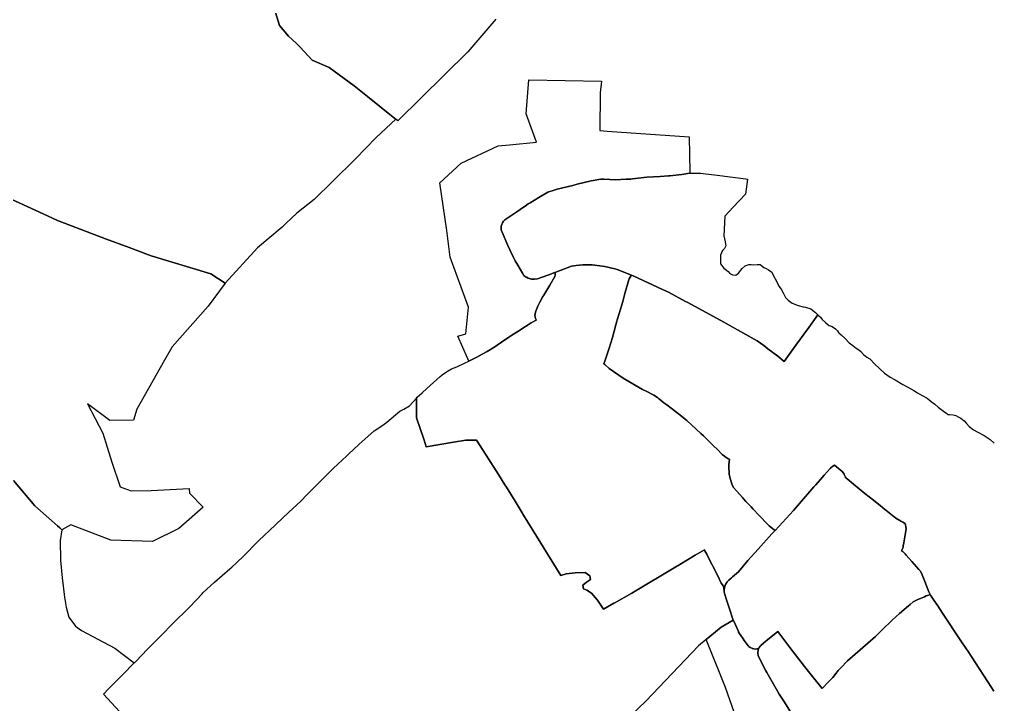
# Model space of a CAD drawing. Header units: inches. Extents: x 280195 to 293923, y 9098893 to 9120289.
# Drawn here: x 287875 to 289021, y 9116003 to 9116811 of the extents above; entities that cross this region are included whole.
import ezdxf

# ---------------------------------------------------------------- set-up
doc = ezdxf.new("R2010")
doc.units = ezdxf.units.IN
doc.header["$MEASUREMENT"] = 0
doc.layers.add('CIS', color=7, linetype='Continuous')

msp = doc.modelspace()

# ---------------------------------------------------------------- linework, layer by layer
at = {"layer": 'CIS'}
for points in [[(288177.2933, 9116818.7307), (288182.1617, 9116803.4906), (288192.745, 9116791.0023), (288201.8933, 9116782.1399), (288206.2917, 9116777.8788), (288220.6851, 9116762.6389), (288240.7935, 9116753.9605), (288270.0035, 9116732.1588), (288285.8145, 9116719.5833), (288318.226, 9116693.8042), (288319.3356, 9116692.9217), (288296.118, 9116671.2781), (288271.5117, 9116646.2749), (288244.5241, 9116619.2874), (288223.0928, 9116598.2529), (288202.4553, 9116581.981), (288189.9775, 9116570.354), (288184.9928, 9116565.7091), (288156.0208, 9116541.1028), (288117.9537, 9116499.5687), (288101.0204, 9116510.6812), (288030.6411, 9116531.8479), (288027.3145, 9116533.0873), (288004.5705, 9116541.5605), (287976.666, 9116551.9563), (287920.0451, 9116573.6522), (287903.2473, 9116581.2758), (287851.2533, 9116604.8732)], [(288437.2286, 9116810.8469), (288404.2447, 9116772.3369), (288321.5568, 9116691.155), (288319.3356, 9116692.9217), (288318.226, 9116693.8042), (288285.8145, 9116719.5833), (288270.0035, 9116732.1588), (288240.7935, 9116753.9605), (288220.6851, 9116762.6389), (288206.2917, 9116777.8788), (288201.8933, 9116782.1399), (288192.745, 9116791.0023), (288182.1617, 9116803.4906), (288177.2933, 9116818.7307)], [(287851.2533, 9116604.8732), (287903.2473, 9116581.2758), (287903.2473, 9116581.2758), (287920.0451, 9116573.6522), (287976.666, 9116551.9563), (288004.5705, 9116541.5605), (288027.3145, 9116533.0873), (288030.6411, 9116531.8479), (288101.0204, 9116510.6812), (288117.9537, 9116499.5687), (288097.8454, 9116472.5811), (288055.512, 9116424.4269), (288046.5062, 9116408.5813), (288013.7078, 9116350.8725), (288009.5782, 9116337.8409), (287981.6693, 9116337.5506), (287955.5417, 9116357.3944), (287973.7318, 9116322.6678), (287978.7701, 9116306.2934), (287984.3152, 9116288.2719), (287993.9063, 9116259.1676), (288007.1355, 9116254.5374), (288030.5353, 9116255.0932), (288075.5966, 9116257.514), (288075.9274, 9116251.8916), (288092.1331, 9116235.3551), (288075.5966, 9116220.803), (288063.3437, 9116210.114), (288032.1229, 9116194.7681), (287983.1748, 9116196.6202), (287935.8143, 9116214.3473), (287925.2309, 9116208.791), (287922.9228, 9116210.8321), (287920.1202, 9116213.3105), (287893.2163, 9116237.1015), (287868.0808, 9116266.9995)], [(289025.0243, 9116018.3488), (289017.8976, 9116029.2807), (289007.6204, 9116045.0451), (288994.567, 9116065.3116), (288992.0375, 9116069.0061), (288985.9849, 9116077.8462), (288964.4871, 9116110.5147), (288958.6886, 9116119.1135), (288956.7811, 9116121.9422), (288953.4688, 9116126.8541), (288951.151, 9116130.2867), (288950.3203, 9116131.713), (288949.9205, 9116132.5218), (288949.5969, 9116133.1764), (288948.4169, 9116135.5633), (288947.6337, 9116137.4912), (288943.7036, 9116147.8699), (288939.7735, 9116157.6174), (288937.935, 9116160.2586), (288936.5339, 9116161.9305), (288928.2527, 9116171.1171), (288921.5155, 9116178.6907), (288920.2611, 9116180.3404), (288917.761, 9116182.5551), (288916.2709, 9116183.4511), (288916.5718, 9116184.1913), (288917.7971, 9116188.4979), (288917.9783, 9116189.61), (288918.6702, 9116193.5015), (288921.1414, 9116207.4013), (288921.2582, 9116207.9831), (288921.4493, 9116210.1681), (288921.2582, 9116212.3531), (288920.6905, 9116214.4716), (288919.7636, 9116216.4595), (288919.6983, 9116216.5713), (288917.6083, 9116217.7887), (288915.1164, 9116219.0579), (288913.9502, 9116219.6327), (288909.1846, 9116222.5411), (288908.8616, 9116222.7747), (288907.2398, 9116224.0288), (288893.6976, 9116235.0934), (288893.1961, 9116235.5033), (288891.2826, 9116236.9985), (288882.9102, 9116243.5411), (288872.7753, 9116251.4609), (288859.1777, 9116262.3142), (288851.7984, 9116268.6935), (288851.2347, 9116269.0719), (288849.7268, 9116270.7259), (288849.7241, 9116270.7304), (288848.9832, 9116272.509), (288848.8255, 9116273.0845), (288848.4485, 9116273.8673), (288848.3142, 9116274.1461), (288847.6077, 9116275.6132), (288845.9387, 9116277.4727), (288836.9973, 9116285.0997), (288835.0776, 9116283.6064), (288832.1695, 9116281.3443), (288831.6978, 9116280.8136), (288824.872, 9116273.1334), (288820.4468, 9116268.1542), (288814.8376, 9116261.8427), (288812.4555, 9116259.1626), (288800.4729, 9116245.3867), (288788.4727, 9116231.591), (288766.7884, 9116207.9902), (288764.1931, 9116209.6904), (288759.9519, 9116213.2199), (288758.8316, 9116214.3464), (288747.6355, 9116226.0878), (288741.0747, 9116232.9681), (288738.5658, 9116235.5993), (288732.2815, 9116242.1897), (288729.5346, 9116245.2602), (288728.209, 9116246.7418), (288721.6134, 9116254.1144), (288717.237, 9116259.0063), (288715.6672, 9116262.7295), (288713.6779, 9116269.1136), (288712.7545, 9116274.1527), (288712.4726, 9116275.6908), (288712.0688, 9116282.3654), (288712.1411, 9116285.1925), (288712.5029, 9116288.7875), (288713.0962, 9116291.8395), (288711.5372, 9116292.5666), (288707.4771, 9116295.0665), (288706.9893, 9116295.4822), (288704.5269, 9116297.5809), (288698.7305, 9116303.2559), (288694.09, 9116307.7993), (288687.3854, 9116314.4553), (288686.1469, 9116315.6849), (288685.7129, 9116316.1157), (288682.3537, 9116319.4506), (288679.2292, 9116322.307), (288662.534, 9116337.5697), (288660.7603, 9116339.1641), (288654.2841, 9116344.4536), (288639.006, 9116356.0212), (288635.7293, 9116358.5021), (288630.3528, 9116362.5728), (288629.1408, 9116363.6338), (288627.9625, 9116364.5738), (288623.5753, 9116367.4149), (288622.9732, 9116367.7346), (288614.7013, 9116372.0209), (288610.277, 9116374.3135), (288589.5613, 9116386.2521), (288587.6109, 9116387.3762), (288571.0594, 9116398.7534), (288565.7335, 9116403.523), (288564.6824, 9116404.5987), (288566.0715, 9116407.6596), (288566.5007, 9116408.9012), (288570.9739, 9116423.026), (288575.0117, 9116435.3432), (288578.9798, 9116450.3225), (288579.7134, 9116453.0916), (288579.8428, 9116453.5802), (288580.9887, 9116457.4065), (288584.7645, 9116470.0146), (288586.9631, 9116477.8496), (288589.6353, 9116487.3725), (288593.6635, 9116502.4509), (288594.6484, 9116504.7834), (288597.0145, 9116508.7434), (288597.3148, 9116509.1484), (288599.4792, 9116508.3009), (288634.1187, 9116492.1852), (288640.943, 9116489.0102), (288661.2062, 9116478.0436), (288663.0059, 9116477.0695), (288702.8468, 9116455.5072), (288712.7267, 9116450.16), (288742.2323, 9116433.3932), (288745.6493, 9116431.3712), (288753.5935, 9116426.0018), (288758.4275, 9116422.2192), (288769.9745, 9116413.2681), (288769.9745, 9116413.2681), (288777.7025, 9116407.2773), (288791.4661, 9116426.3938), (288806.4804, 9116447.2472), (288817.2041, 9116462.1414), (288820.3225, 9116459.3899), (288822.408, 9116456.6911), (288826.2722, 9116453.2561), (288829.2875, 9116450.3467), (288829.7685, 9116449.8826), (288829.9185, 9116449.7656), (288830.7576, 9116449.6522), (288834.1922, 9116448.4501), (288837.9703, 9116445.5306), (288840.5463, 9116443.4699), (288841.682, 9116441.4606), (288842.0975, 9116441.1113), (288844.7349, 9116438.4737), (288849.5193, 9116434.3641), (288854.181, 9116429.2117), (288858.6586, 9116425.8995), (288862.4616, 9116422.8939), (288865.6511, 9116421.1151), (288868.166, 9116419.0297), (288871.2942, 9116415.5947), (288875.2198, 9116412.2825), (288878.5321, 9116410.3809), (288884.4205, 9116404.0019), (288889.9409, 9116398.9722), (288890.4623, 9116398.4827), (288895.952, 9116393.3291), (288902.5152, 9116388.7901), (288908.3423, 9116385.5392), (288917.543, 9116379.9574), (288923.5541, 9116376.8905), (288930.3626, 9116373.1489), (288934.9016, 9116370.2659), (288940.4834, 9116367.1378), (288946.2491, 9116363.7642), (288950.8494, 9116360.084), (288955.5111, 9116356.8944), (288959.0687, 9116353.3981), (288965.3865, 9116348.5524), (288969.3176, 9116345.7961), (288970.7229, 9116344.8109), (288972.8084, 9116344.5042), (288976.7953, 9116344.4428), (288979.9235, 9116343.5227), (288982.8678, 9116341.9281), (288985.996, 9116340.1492), (288989.8603, 9116337.2663), (288992.7431, 9116334.0767), (288995.7487, 9116330.3351), (289001.0851, 9116326.4708), (289006.1761, 9116323.7107), (289013.7208, 9116319.9077), (289018.263, 9116316.634), (289020.5292, 9116315.0007), (289025.3135, 9116310.7683)], [(287993.367, 9115994.3119), (287974.24, 9116015.0276), (287980.8113, 9116021.6801), (287997.1282, 9116038.1407), (288010.5386, 9116051.6058), (288011.2416, 9116052.3116), (288020.6826, 9116061.9976), (288024.868, 9116066.2917), (288043.9135, 9116085.5658), (288054.4065, 9116096.4876), (288076.0915, 9116117.6685), (288090.738, 9116133.2504), (288091.7273, 9116134.1815), (288105.2779, 9116146.9341), (288123.4249, 9116162.7441), (288125.7539, 9116164.7732), (288138.6098, 9116176.9773), (288157.7013, 9116196.1271), (288176.9685, 9116214.2168), (288177.7685, 9116214.9679), (288192.9249, 9116229.4576), (288207.1745, 9116242.4116), (288214.4548, 9116249.8752), (288224.0071, 9116259.6682), (288226.1039, 9116261.7585), (288245.6757, 9116281.2695), (288260.978, 9116295.3952), (288263.4754, 9116297.7469), (288275.7317, 9116309.2879), (288293.8759, 9116325.2339), (288303.8111, 9116332.1822), (288308.6139, 9116335.5299), (288324.059, 9116348.4838), (288328.8202, 9116351.1232), (288335.4391, 9116354.7923), (288343.7053, 9116364.0689), (288343.6049, 9116340.7154), (288352.5386, 9116314.3539), (288352.5386, 9116314.3539), (288355.1673, 9116306.5973), (288387.5255, 9116312.0818), (288401.9986, 9116314.5348), (288414.434, 9116314.2703), (288425.6989, 9116296.6462), (288440.2575, 9116273.869), (288447.9983, 9116261.7585), (288449.7899, 9116258.9554), (288459.9417, 9116242.5054), (288467.2904, 9116230.5975), (288470.0565, 9116226.1152), (288514.135, 9116154.6903), (288520.2139, 9116156.5982), (288530.8509, 9116157.8351), (288542.7572, 9116158.1658), (288548.0488, 9116154.197), (288549.0411, 9116150.2283), (288544.411, 9116146.921), (288539.7807, 9116143.2829), (288540.7728, 9116138.9835), (288544.7416, 9116137.3298), (288550.3639, 9116134.0224), (288557.3093, 9116125.7543), (288564.2161, 9116115.1093), (288564.3843, 9116115.2026), (288576.6378, 9116122.003), (288576.7976, 9116122.0917), (288597.8388, 9116133.769), (288651.5629, 9116166.1104), (288651.8977, 9116166.3118), (288654.363, 9116167.796), (288672.5267, 9116178.5778), (288678.1933, 9116181.9413), (288683.549, 9116185.1205), (288684.0826, 9116184.0592), (288686.2335, 9116179.7812), (288686.6888, 9116178.8757), (288698.6839, 9116155.018), (288703.2538, 9116145.9288), (288705.7537, 9116142.29), (288706.6126, 9116136.8768), (288706.6887, 9116135.2956), (288709.1803, 9116127.4199), (288712.1954, 9116117.8898), (288717.3821, 9116102.2154), (288703.3014, 9116093.8613), (288689.7611, 9116082.6947), (288685.5197, 9116079.1969), (288676.5122, 9116071.7685), (288614.335, 9116006.6147), (288580.9313, 9115974.8647)], [(287868.0808, 9116266.9995), (287893.2163, 9116237.1015), (287920.1202, 9116213.3105), (287922.9228, 9116210.8321), (287925.2309, 9116208.791), (287923.1011, 9116196.1582), (287923.4519, 9116173.0033), (287925.5686, 9116151.8365), (287928.2144, 9116129.0823), (287930.3311, 9116117.4406), (287933.5061, 9116105.799), (287941.4436, 9116095.2156), (287948.3412, 9116089.9098), (287987.7574, 9116069.0517), (288010.5386, 9116051.6058), (287997.1282, 9116038.1407), (287980.8113, 9116021.6801), (287980.8113, 9116021.6801), (287974.24, 9116015.0276), (287993.367, 9115994.3119)], [(288788.0332, 9115989.0631), (288777.773, 9116005.3842), (288771.7728, 9116014.9287), (288769.6974, 9116018.2302), (288763.3228, 9116029.2807), (288756.933, 9116040.3576), (288755.7296, 9116042.4434), (288747.7728, 9116058.2727), (288746.8882, 9116060.5961), (288746.4721, 9116063.756), (288746.8882, 9116066.9158), (288746.9638, 9116067.1353), (288747.4439, 9116068.5291), (288748.1078, 9116069.8604), (288749.2202, 9116071.3193), (288749.995, 9116072.3355), (288756.4174, 9116077.607), (288767.7718, 9116086.9268), (288769.8927, 9116088.6799), (288769.906, 9116088.6622), (288784.1719, 9116069.8228), (288801.4185, 9116047.6284), (288815.7061, 9116029.6724), (288816.0244, 9116029.2807), (288822.1942, 9116021.6867), (288829.7161, 9116029.2807), (288832.5346, 9116032.1261), (288834.7764, 9116034.6281), (288838.7703, 9116039.6829), (288841.1258, 9116042.6767), (288844.2101, 9116045.9803), (288852.3815, 9116053.9654), (288867.1333, 9116066.9937), (288885.3099, 9116082.8364), (288894.4373, 9116091.7714), (288903.5258, 9116100.5876), (288904.725, 9116101.7061), (288905.007, 9116101.9691), (288913.4764, 9116109.8679), (288924.3164, 9116118.9093), (288926.0451, 9116120.6365), (288929.9385, 9116123.6669), (288934.2775, 9116126.0151), (288934.3997, 9116126.0685), (288942.9508, 9116129.7738), (288945.083, 9116130.7931), (288946.5314, 9116131.1501), (288949.9205, 9116132.5218), (288950.3203, 9116131.713), (288951.151, 9116130.2867), (288953.4688, 9116126.8541), (288956.7811, 9116121.9422), (288958.6886, 9116119.1135), (288964.4871, 9116110.5147), (288985.9849, 9116077.8462), (288992.0375, 9116069.0061), (288994.567, 9116065.3116), (289007.6204, 9116045.0451), (289017.8976, 9116029.2807), (289017.8976, 9116029.2807), (289025.0243, 9116018.3488)], [(288718.495, 9115993.7903), (288708.3929, 9116022.7103), (288702.8787, 9116036.594), (288685.5197, 9116079.1969), (288689.7611, 9116082.6947), (288703.3014, 9116093.8613), (288717.3821, 9116102.2154), (288718.7406, 9116099.2146), (288718.7406, 9116099.2146), (288723.4697, 9116088.7688), (288723.5056, 9116088.8072), (288723.6156, 9116088.4464), (288723.7878, 9116088.0661), (288729.1315, 9116079.9372), (288730.3031, 9116078.1548), (288731.3174, 9116076.6119), (288734.8762, 9116071.8948), (288735.7408, 9116071.0997), (288737.5864, 9116069.8073), (288739.5311, 9116068.9004), (288739.6285, 9116068.855), (288740.6482, 9116068.5818), (288741.8049, 9116068.2719), (288744.0495, 9116068.0755), (288745.228, 9116068.1786), (288746.2941, 9116068.2719), (288746.4761, 9116068.3126), (288746.9638, 9116067.1353), (288746.8882, 9116066.9158), (288746.4721, 9116063.756), (288746.8882, 9116060.5961), (288747.7728, 9116058.2727), (288755.7296, 9116042.4434), (288756.933, 9116040.3576), (288763.3228, 9116029.2807), (288769.6974, 9116018.2302), (288771.7728, 9116014.9287), (288777.773, 9116005.3842), (288788.0332, 9115989.0631)]]:
    msp.add_lwpolyline(points, dxfattribs=at)
for points in [[(288596.7265, 9116622.3873), (288591.2101, 9116622.1202), (288578.1594, 9116621.4884), (288571.7327, 9116621.8737), (288564.9206, 9116622.259), (288564.1731, 9116622.2919), (288561.2931, 9116622.1913), (288549.9384, 9116620.3692), (288533.3693, 9116616.1644), (288528.0313, 9116614.8097), (288516.2667, 9116612.1116), (288509.8023, 9116610.231), (288506.1125, 9116609.1577), (288498.6576, 9116606.7173), (288488.0844, 9116600.503), (288477.8326, 9116594.3778), (288475.6166, 9116593.0538), (288472.015, 9116590.5173), (288470.0648, 9116589.1439), (288462.1206, 9116583.5494), (288449.1387, 9116574.9443), (288448.0156, 9116574.1049), (288446.4823, 9116572.5715), (288446.4541, 9116572.5313), (288445.2385, 9116570.7953), (288444.5354, 9116569.2876), (288444.3221, 9116568.8301), (288443.7609, 9116566.7355), (288443.7515, 9116566.6274), (288443.5719, 9116564.5754), (288443.7609, 9116562.4152), (288444.3221, 9116560.3207), (288444.6401, 9116559.532), (288451.5798, 9116544.0585), (288454.3436, 9116537.9276), (288458.0065, 9116529.8022), (288460.2041, 9116526.0383), (288463.3584, 9116520.636), (288468.8966, 9116511.1509), (288470.3107, 9116508.729), (288472.3721, 9116507.086), (288473.4468, 9116506.5162), (288475.6407, 9116505.3531), (288479.2055, 9116504.3634), (288482.8995, 9116504.1631), (288486.302, 9116504.6947), (288492.1561, 9116506.8152), (288499.656, 9116509.5319), (288506.8674, 9116512.144), (288507.0668, 9116511.6653), (288507.3225, 9116510.7108), (288507.4087, 9116509.7265), (288507.3225, 9116508.7421), (288507.0668, 9116507.7875), (288506.9319, 9116507.4508), (288501.1025, 9116497.1359), (288493.8375, 9116485.2759), (288492.8677, 9116483.6929), (288489.3956, 9116476.984), (288487.0238, 9116472.4012), (288485.3901, 9116468.3813), (288484.2278, 9116465.5212), (288484.0874, 9116465.1566), (288483.6102, 9116463.3758), (288483.4495, 9116461.5392), (288483.6102, 9116459.7026), (288484.0874, 9116457.9218), (288484.8665, 9116456.2509), (288484.911, 9116456.1747), (288484.8393, 9116456.1332), (288484.737, 9116456.074), (288478.7991, 9116452.6365), (288475.5167, 9116450.5755), (288472.1066, 9116448.3733), (288464.4551, 9116443.4321), (288454.926, 9116437.2784), (288452.8251, 9116435.8561), (288444.0996, 9116429.9488), (288438.9878, 9116426.4881), (288435.9988, 9116424.6052), (288426.9141, 9116418.9411), (288416.9756, 9116413.3172), (288416.4264, 9116413.0067), (288405.5799, 9116407.7548), (288404.4382, 9116410.2736), (288392.5848, 9116437.1553), (288401.8981, 9116439.6953), (288405.179, 9116471.075), (288383.3508, 9116530.2095), (288379.3821, 9116561.5627), (288371.0477, 9116617.919), (288396.4477, 9116640.9378), (288440.1041, 9116661.5754), (288453.4136, 9116662.8596), (288485.3479, 9116665.941), (288473.0447, 9116699.2786), (288476.2197, 9116739.363), (288561.9449, 9116737.7755), (288560.3573, 9116723.8849), (288559.9605, 9116679.4348), (288568.6918, 9116678.641), (288665.5295, 9116672.291), (288666.3233, 9116630.6191), (288666.6859, 9116629.1732), (288663.5663, 9116628.8647), (288661.4692, 9116628.5522), (288656.5949, 9116627.8019), (288642.531, 9116626.1881), (288641.1651, 9116626.1027), (288631.045, 9116625.4697), (288615.328, 9116624.4902), (288598.7511, 9116622.6662), (288596.7265, 9116622.3873)], [(288734.3478, 9116622.1303), (288731.8328, 9116604.4425), (288717.5453, 9116589.0966), (288707.4912, 9116578.5133), (288706.4328, 9116555.2298), (288708.0203, 9116548.2713), (288708.5759, 9116543.5088), (288707.0677, 9116540.4132), (288704.766, 9116537.9525), (288702.2433, 9116532.7558), (288702.2259, 9116527.9513), (288702.464, 9116522.3156), (288706.274, 9116517.315), (288709.449, 9116514.9337), (288711.354, 9116513.1875), (288713.4178, 9116510.9651), (288716.5928, 9116509.2187), (288720.4822, 9116509.1394), (288723.8159, 9116511.5206), (288728.0228, 9116516.7593), (288731.5153, 9116520.0931), (288735.6428, 9116521.76), (288738.6591, 9116521.76), (288741.1991, 9116521.3631), (288745.4853, 9116521.6013), (288749.3747, 9116521.6806), (288751.0416, 9116519.855), (288753.661, 9116518.1881), (288756.201, 9116516.8388), (288758.8997, 9116515.3306), (288762.8858, 9116512.366), (288764.9322, 9116508.1869), (288768.3453, 9116501.8368), (288771.0441, 9116495.9632), (288773.9017, 9116492.6293), (288776.2035, 9116488.0256), (288779.2992, 9116482.7868), (288782.3154, 9116479.4531), (288787.1573, 9116476.0399), (288794.2217, 9116473.103), (288800.0161, 9116471.5155), (288802.8736, 9116471.1187), (288809.1442, 9116469.293), (288814.383, 9116464.7686), (288817.2669, 9116462.2286), (288817.2041, 9116462.1414), (288806.4804, 9116447.2472), (288791.4661, 9116426.3938), (288777.7025, 9116407.2773), (288769.9745, 9116413.2681), (288758.4275, 9116422.2192), (288753.5935, 9116426.0018), (288745.6493, 9116431.3712), (288742.2323, 9116433.3932), (288712.7267, 9116450.16), (288702.8468, 9116455.5072), (288663.0059, 9116477.0695), (288661.2062, 9116478.0436), (288640.943, 9116489.0102), (288634.1187, 9116492.1852), (288599.4792, 9116508.3009), (288597.3148, 9116509.1484), (288580.4562, 9116515.7501), (288577.8689, 9116516.4254), (288566.0016, 9116519.0162), (288553.9891, 9116520.8172), (288550.9875, 9116521.1412), (288548.0787, 9116521.3421), (288540.0146, 9116521.3421), (288531.9917, 9116520.5263), (288526.4045, 9116519.4648), (288508.2427, 9116512.6434), (288506.8674, 9116512.144), (288499.656, 9116509.5319), (288492.1561, 9116506.8152), (288486.302, 9116504.6947), (288482.8995, 9116504.1631), (288479.2055, 9116504.3634), (288475.6407, 9116505.3531), (288473.4468, 9116506.5162), (288472.3721, 9116507.086), (288470.3107, 9116508.729), (288468.8966, 9116511.1509), (288463.3584, 9116520.636), (288460.2041, 9116526.0383), (288458.0065, 9116529.8022), (288454.3436, 9116537.9276), (288451.5798, 9116544.0585), (288444.6401, 9116559.532), (288444.3221, 9116560.3207), (288443.7609, 9116562.4152), (288443.5719, 9116564.5754), (288443.7515, 9116566.6274), (288443.7609, 9116566.7355), (288444.3221, 9116568.8301), (288444.5354, 9116569.2876), (288445.2385, 9116570.7953), (288446.4541, 9116572.5313), (288446.4823, 9116572.5715), (288448.0156, 9116574.1049), (288449.1387, 9116574.9443), (288462.1206, 9116583.5494), (288470.0648, 9116589.1439), (288472.015, 9116590.5173), (288475.6166, 9116593.0538), (288477.8326, 9116594.3778), (288488.0844, 9116600.503), (288498.6576, 9116606.7173), (288506.1125, 9116609.1577), (288509.8023, 9116610.231), (288516.2667, 9116612.1116), (288528.0313, 9116614.8097), (288533.3693, 9116616.1644), (288549.9384, 9116620.3692), (288561.2931, 9116622.1913), (288564.1731, 9116622.2919), (288564.9206, 9116622.259), (288571.7327, 9116621.8737), (288578.1594, 9116621.4884), (288591.2101, 9116622.1202), (288596.7265, 9116622.3873), (288598.7511, 9116622.6662), (288615.328, 9116624.4902), (288631.045, 9116625.4697), (288641.1651, 9116626.1027), (288642.531, 9116626.1881), (288656.5949, 9116627.8019), (288661.4692, 9116628.5522), (288663.5663, 9116628.8647), (288666.6859, 9116629.1732), (288668.4867, 9116629.3515), (288671.1726, 9116629.4735), (288678.8004, 9116629.2704), (288682.0346, 9116628.9375), (288698.3583, 9116626.8826), (288732.1915, 9116622.4151), (288734.3478, 9116622.1303)], [(288686.1469, 9116315.6849), (288687.3854, 9116314.4553), (288694.09, 9116307.7993), (288698.7305, 9116303.2559), (288704.5269, 9116297.5809), (288706.9893, 9116295.4822), (288707.4771, 9116295.0665), (288711.5372, 9116292.5666), (288713.0962, 9116291.8395), (288712.5029, 9116288.7875), (288712.1411, 9116285.1925), (288712.0688, 9116282.3654), (288712.4726, 9116275.6908), (288712.7545, 9116274.1527), (288713.6779, 9116269.1136), (288715.6672, 9116262.7295), (288717.237, 9116259.0063), (288721.6134, 9116254.1144), (288728.209, 9116246.7418), (288729.5346, 9116245.2602), (288732.2815, 9116242.1897), (288738.5658, 9116235.5993), (288741.0747, 9116232.9681), (288747.6355, 9116226.0878), (288758.8316, 9116214.3464), (288759.9519, 9116213.2199), (288764.1931, 9116209.6904), (288766.7884, 9116207.9902), (288763.0389, 9116203.9095), (288746.856, 9116185.7176), (288734.805, 9116172.5164), (288723.7914, 9116159.2655), (288716.7476, 9116153.1728), (288715.539, 9116152.1274), (288712.3078, 9116149.3326), (288710.2056, 9116147.1449), (288708.4048, 9116144.2788), (288708.2437, 9116144.0223), (288707.0254, 9116140.5414), (288706.6126, 9116136.8768), (288705.7537, 9116142.29), (288703.2538, 9116145.9288), (288698.6839, 9116155.018), (288686.6888, 9116178.8757), (288686.2335, 9116179.7812), (288684.0826, 9116184.0592), (288683.549, 9116185.1205), (288678.1933, 9116181.9413), (288672.5267, 9116178.5778), (288654.363, 9116167.796), (288651.8977, 9116166.3118), (288651.5629, 9116166.1104), (288597.8388, 9116133.769), (288576.7976, 9116122.0917), (288576.6378, 9116122.003), (288564.3843, 9116115.2026), (288564.2161, 9116115.1093), (288557.3093, 9116125.7543), (288550.3639, 9116134.0224), (288544.7416, 9116137.3298), (288540.7728, 9116138.9835), (288539.7807, 9116143.2829), (288544.411, 9116146.921), (288549.0411, 9116150.2283), (288548.0488, 9116154.197), (288542.7572, 9116158.1658), (288530.8509, 9116157.8351), (288520.2139, 9116156.5982), (288514.135, 9116154.6903), (288470.0565, 9116226.1152), (288467.2904, 9116230.5975), (288459.9417, 9116242.5054), (288449.7899, 9116258.9554), (288447.9983, 9116261.7585), (288440.2575, 9116273.869), (288425.6989, 9116296.6462), (288414.434, 9116314.2703), (288401.9986, 9116314.5348), (288387.5255, 9116312.0818), (288355.1673, 9116306.5973), (288352.5386, 9116314.3539), (288343.6049, 9116340.7154), (288343.7053, 9116364.0689), (288343.7054, 9116364.0952), (288344.6411, 9116364.9107), (288350.2351, 9116370.0435), (288356.034, 9116375.3645), (288371.6279, 9116389.3446), (288373.7606, 9116391.164), (288373.9555, 9116391.3039), (288379.2442, 9116395.0985), (288380.3731, 9116395.7208), (288385.1544, 9116398.3568), (288391.4079, 9116400.893), (288400.514, 9116405.302), (288405.5799, 9116407.7548), (288416.4264, 9116413.0067), (288416.9756, 9116413.3172), (288426.9141, 9116418.9411), (288435.9988, 9116424.6052), (288438.9878, 9116426.4881), (288444.0996, 9116429.9488), (288452.8251, 9116435.8561), (288454.926, 9116437.2784), (288464.4551, 9116443.4321), (288472.1066, 9116448.3733), (288475.5167, 9116450.5755), (288478.7991, 9116452.6365), (288484.737, 9116456.074), (288484.8393, 9116456.1332), (288484.911, 9116456.1747), (288484.8665, 9116456.2509), (288484.0874, 9116457.9218), (288483.6102, 9116459.7026), (288483.4495, 9116461.5392), (288483.6102, 9116463.3758), (288484.0874, 9116465.1566), (288484.2278, 9116465.5212), (288485.3901, 9116468.3813), (288487.0238, 9116472.4012), (288489.3956, 9116476.984), (288492.8677, 9116483.6929), (288493.8375, 9116485.2759), (288501.1025, 9116497.1359), (288506.9319, 9116507.4508), (288507.0668, 9116507.7875), (288507.3225, 9116508.7421), (288507.4087, 9116509.7265), (288507.3225, 9116510.7108), (288507.0668, 9116511.6653), (288506.8674, 9116512.144), (288508.2427, 9116512.6434), (288526.4045, 9116519.4648), (288531.9917, 9116520.5263), (288540.0146, 9116521.3421), (288548.0787, 9116521.3421), (288550.9875, 9116521.1412), (288553.9891, 9116520.8172), (288566.0016, 9116519.0162), (288577.8689, 9116516.4254), (288580.4562, 9116515.7501), (288597.3148, 9116509.1484), (288597.0145, 9116508.7434), (288594.6484, 9116504.7834), (288593.6635, 9116502.4509), (288589.6353, 9116487.3725), (288586.9631, 9116477.8496), (288584.7645, 9116470.0146), (288580.9887, 9116457.4065), (288579.8428, 9116453.5802), (288579.7134, 9116453.0916), (288578.9798, 9116450.3225), (288575.0117, 9116435.3432), (288570.9739, 9116423.026), (288566.5007, 9116408.9012), (288566.0715, 9116407.6596), (288564.6824, 9116404.5987), (288565.7335, 9116403.523), (288571.0594, 9116398.7534), (288587.6109, 9116387.3762), (288589.5613, 9116386.2521), (288610.277, 9116374.3135), (288614.7013, 9116372.0209), (288622.9732, 9116367.7346), (288623.5753, 9116367.4149), (288627.9625, 9116364.5738), (288629.1408, 9116363.6338), (288630.3528, 9116362.5728), (288635.7293, 9116358.5021), (288639.006, 9116356.0212), (288654.2841, 9116344.4536), (288660.7603, 9116339.1641), (288662.534, 9116337.5697), (288679.2292, 9116322.307), (288682.3537, 9116319.4506), (288685.7129, 9116316.1157), (288686.1469, 9116315.6849)], [(288894.4373, 9116091.7714), (288885.3099, 9116082.8364), (288867.1333, 9116066.9937), (288852.3815, 9116053.9654), (288844.2101, 9116045.9803), (288841.1258, 9116042.6767), (288838.7703, 9116039.6829), (288834.7764, 9116034.6281), (288832.5346, 9116032.1261), (288829.7161, 9116029.2807), (288822.1942, 9116021.6867), (288816.0244, 9116029.2807), (288815.7061, 9116029.6724), (288801.4185, 9116047.6284), (288784.1719, 9116069.8228), (288769.906, 9116088.6622), (288769.8927, 9116088.6799), (288767.7718, 9116086.9268), (288756.4174, 9116077.607), (288749.995, 9116072.3355), (288749.2202, 9116071.3193), (288748.1078, 9116069.8604), (288747.4439, 9116068.5291), (288746.9638, 9116067.1353), (288746.4761, 9116068.3126), (288746.2941, 9116068.2719), (288745.228, 9116068.1786), (288744.0495, 9116068.0755), (288741.8049, 9116068.2719), (288740.6482, 9116068.5818), (288739.6285, 9116068.855), (288739.5311, 9116068.9004), (288737.5864, 9116069.8073), (288735.7408, 9116071.0997), (288734.8762, 9116071.8948), (288731.3174, 9116076.6119), (288730.3031, 9116078.1548), (288729.1315, 9116079.9372), (288723.7878, 9116088.0661), (288723.6156, 9116088.4464), (288723.5056, 9116088.8072), (288723.4697, 9116088.7688), (288718.7406, 9116099.2146), (288717.3821, 9116102.2154), (288712.1954, 9116117.8898), (288709.1803, 9116127.4199), (288706.6887, 9116135.2956), (288706.6126, 9116136.8768), (288707.0254, 9116140.5414), (288708.2437, 9116144.0223), (288708.4048, 9116144.2788), (288710.2056, 9116147.1449), (288712.3078, 9116149.3326), (288715.539, 9116152.1274), (288716.7476, 9116153.1728), (288723.7914, 9116159.2655), (288734.805, 9116172.5164), (288746.856, 9116185.7176), (288763.0389, 9116203.9095), (288766.7884, 9116207.9902), (288788.4727, 9116231.591), (288800.4729, 9116245.3867), (288812.4555, 9116259.1626), (288814.8376, 9116261.8427), (288820.4468, 9116268.1542), (288824.872, 9116273.1334), (288831.6978, 9116280.8136), (288832.1695, 9116281.3443), (288835.0776, 9116283.6064), (288836.9973, 9116285.0997), (288845.9387, 9116277.4727), (288847.6077, 9116275.6132), (288848.3142, 9116274.1461), (288848.4485, 9116273.8673), (288848.8255, 9116273.0845), (288848.9832, 9116272.509), (288849.7241, 9116270.7304), (288849.7268, 9116270.7259), (288851.2347, 9116269.0719), (288851.7984, 9116268.6935), (288859.1777, 9116262.3142), (288872.7753, 9116251.4609), (288882.9102, 9116243.5411), (288891.2826, 9116236.9985), (288893.1961, 9116235.5033), (288893.6976, 9116235.0934), (288907.2398, 9116224.0288), (288908.8616, 9116222.7747), (288909.1846, 9116222.5411), (288913.9502, 9116219.6327), (288915.1164, 9116219.0579), (288917.6083, 9116217.7887), (288919.6983, 9116216.5713), (288919.7636, 9116216.4595), (288920.6905, 9116214.4716), (288921.2582, 9116212.3531), (288921.4493, 9116210.1681), (288921.2582, 9116207.9831), (288921.1414, 9116207.4013), (288918.6702, 9116193.5015), (288917.9783, 9116189.61), (288917.7971, 9116188.4979), (288916.5718, 9116184.1913), (288916.2709, 9116183.4511), (288917.761, 9116182.5551), (288920.2611, 9116180.3404), (288921.5155, 9116178.6907), (288928.2527, 9116171.1171), (288936.5339, 9116161.9305), (288937.935, 9116160.2586), (288939.7735, 9116157.6174), (288943.7036, 9116147.8699), (288947.6337, 9116137.4912), (288948.4169, 9116135.5633), (288949.5969, 9116133.1764), (288949.9205, 9116132.5218), (288946.5314, 9116131.1501), (288945.083, 9116130.7931), (288942.9508, 9116129.7738), (288934.3997, 9116126.0685), (288934.2775, 9116126.0151), (288929.9385, 9116123.6669), (288926.0451, 9116120.6365), (288924.3164, 9116118.9093), (288913.4764, 9116109.8679), (288905.007, 9116101.9691), (288904.725, 9116101.7061), (288903.5258, 9116100.5876), (288894.4373, 9116091.7714)]]:
    msp.add_lwpolyline(points, close=True, dxfattribs=at)

doc.saveas('drawing.dxf')
